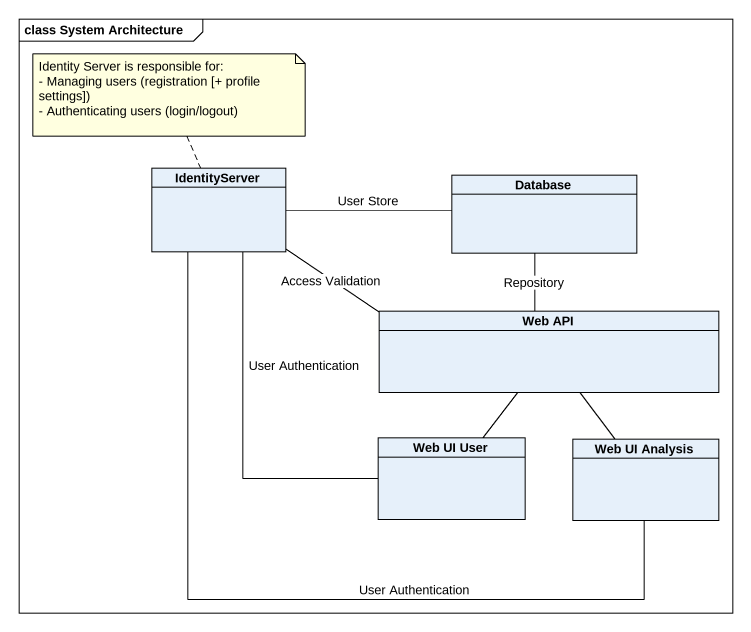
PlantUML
@startuml
mainframe class System Architecture
hide circle
hide empty members
class IdentityServer
class "Database" as Database_
class "Web API" as Web_API
class "Web UI User" as Web_UI_User
class "Web UI Analysis" as Web_UI_Analysis
IdentityServer -right- Database_ : User Store
Web_API -left- IdentityServer : Access Validation
Web_API -up- Database_ : Repository
Web_API -- Web_UI_User
Web_API -- Web_UI_Analysis
Web_UI_User -up- IdentityServer : User Authentication
Web_UI_Analysis -up- IdentityServer : User Authentication
note top of IdentityServer
  Identity Server is responsible for:
  - Managing users (registration [+ profile settings])
  - Authenticating users (login/logout)
end note
@enduml
